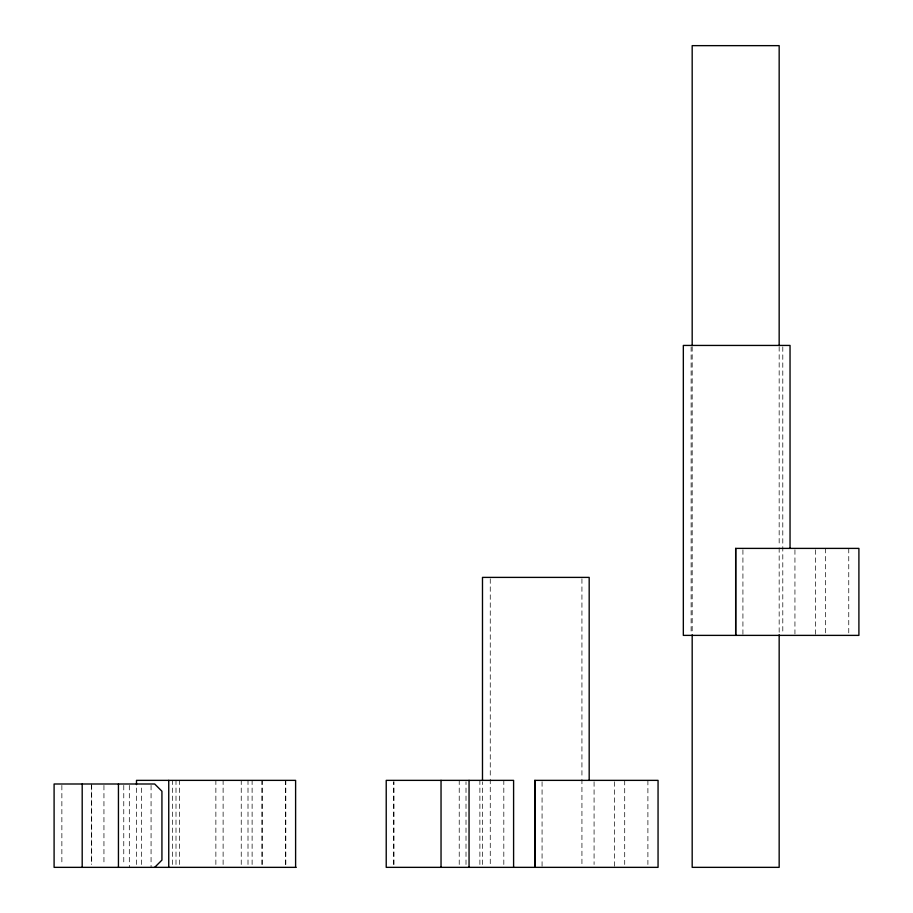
<?xml version="1.0" encoding="UTF-8"?>
<svg xmlns="http://www.w3.org/2000/svg" width="913" height="913" viewBox="0 0 913 913"><rect width="100%" height="100%" fill="white"/><g stroke="black" fill="none" stroke-linecap="round" stroke-linejoin="round"><path stroke-width="0.68" stroke-dasharray="4.57 3.42" d="M136.494 864.497L136.494 784.644M141.618 864.497L141.618 784.644M172.374 864.497L172.374 780.364M176.004 864.497L176.004 780.364M179.621 864.497L179.621 780.364M215.867 864.497L215.867 780.364M223.114 864.497L223.114 780.364M241.237 864.497L241.237 780.364M248.005 864.497L248.005 780.364M252.114 864.497L252.114 780.364M261.894 864.497L261.894 780.364M262.259 864.497L262.259 780.364M285.461 864.497L285.461 780.364M285.815 864.497L285.815 780.364M393.48 864.497L393.48 781.79M393.994 864.497L393.994 781.79M459.228 864.497L459.228 780.364M466.007 864.497L466.007 781.79M479.884 864.497L479.884 780.364M482.486 864.508L482.486 782.064M503.816 864.497L503.816 780.364M848.759 548.393L848.759 633.964M825.557 548.393L825.557 633.964M815.412 549.82L815.412 635.38M794.938 549.82L794.938 633.964M782.795 346.849L782.795 633.964M779.166 346.655L779.166 546.373M779.166 547.8L779.166 633.394M742.92 549.82L742.92 635.38M692.18 346.655L692.18 633.394M691.118 346.849L691.118 633.964M647.899 780.364L647.899 864.497M624.709 780.364L624.709 864.497M614.552 781.79L614.552 867.35M594.078 781.79L594.078 864.497M581.935 578.819L581.935 777.808M581.935 779.223L581.935 864.508M542.071 781.79L542.071 867.35M490.258 578.819L490.258 777.808M490.258 779.223L490.258 864.508M151.067 785.397L151.067 867.35M129.315 785.397L129.315 867.35M123.769 785.397L123.769 864.52M103.945 785.397L103.945 864.52M91.688 785.397L91.688 864.52M91.608 783.993L91.608 864.52M61.867 785.397L61.867 864.52"/><path stroke-width="1.37" d="M136.494 784.644L136.494 780.364L295.607 780.364L295.607 867.35M168.745 867.35L168.745 780.364M441.036 867.35L441.036 780.364M469.054 867.35L469.054 780.364M482.486 780.649L482.486 577.393L589.182 577.393L589.182 780.364M513.597 867.35L513.597 780.364L386.222 780.364L386.222 867.35L658.056 867.35L658.056 780.364L534.824 780.364L534.824 867.35L534.824 780.364M735.673 548.393L735.673 635.38L735.673 548.393L858.905 548.393L858.905 635.38L683.335 635.38L683.335 345.434L790.042 345.434L790.042 548.393M154.685 867.35L161.932 860.103L161.932 791.24L154.685 783.993L54.095 783.993L54.095 867.35L296.132 867.35M779.166 345.228L779.166 45.65L692.18 45.65L692.18 345.228M779.166 634.82L779.166 867.35L692.18 867.35L692.18 634.82M118.439 783.993L118.439 867.35M82.193 783.993L82.193 867.35"/></g></svg>
